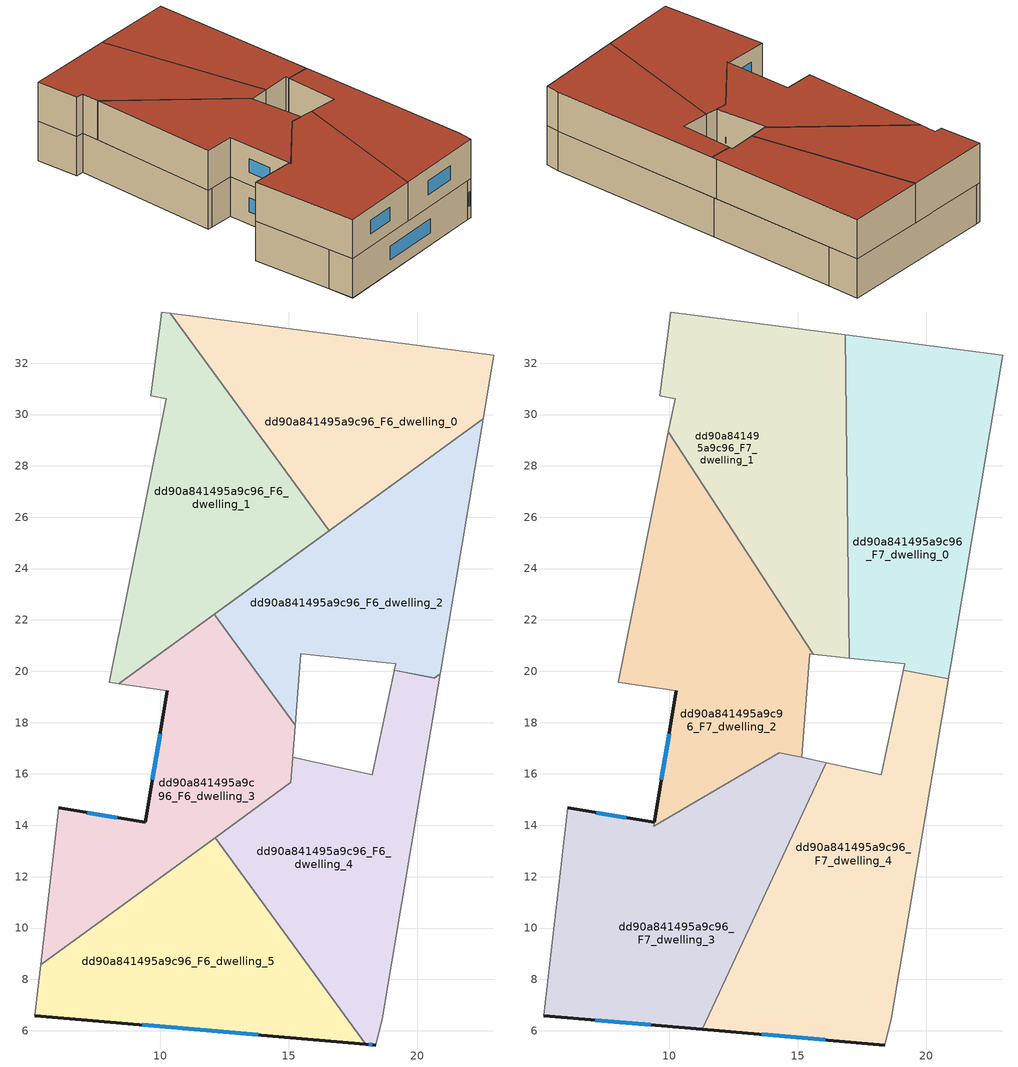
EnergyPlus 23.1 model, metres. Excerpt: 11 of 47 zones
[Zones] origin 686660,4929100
dd90a841495a9c96_F6_dwelling_0
 floor to dd90a841495a9c96_F5_dwelling_0 (EU_floor_Construction): 22.98,32.3 22.57,29.84 16.57,25.47 10.4,33.95 z18
 wall adiabatic (EU_wall_Construction): 16.57,25.47 22.57,29.84 22.98,32.3 10.4,33.95 z18:21
 wall to dd90a841495a9c96_F6_dwelling_1 (EU_wall_Construction): 10.39,33.95 16.57,25.47 z18:21
dd90a841495a9c96_F6_dwelling_1
 floor to dd90a841495a9c96_F5_dwelling_1 (EU_floor_Construction): 10.4,33.95 16.57,25.47 8.39,19.51 8,19.56 10.23,30.62 9.62,30.74 10.05,33.99 z18
 wall adiabatic (EU_wall_Construction): 10.4,33.95 10.06,33.99 9.62,30.74 10.23,30.62 8.01,19.56 8.39,19.51 16.57,25.47 z18:21
dd90a841495a9c96_F6_dwelling_2
 floor to dd90a841495a9c96_F5_dwelling_2 (EU_floor_Construction): 22.57,29.84 20.91,19.91 20.67,19.74 19.11,20.04 19.17,20.29 15.47,20.67 15.25,17.9 12.11,22.21 z18
 wall adiabatic (EU_wall_Construction): 15.26,17.9 15.47,20.67 19.17,20.29 19.11,20.04 20.67,19.74 20.91,19.91 22.57,29.84 12.11,22.21 z18:21
 wall to dd90a841495a9c96_F6_dwelling_3 (EU_wall_Construction): 12.11,22.21 15.26,17.9 z18:21
dd90a841495a9c96_F6_dwelling_3
 floor to dd90a841495a9c96_F5_dwelling_3 (EU_floor_Construction): 12.11,22.21 15.25,17.9 15.08,15.66 5.34,8.57 6.05,14.68 9.42,14.11 10.27,19.23 8.39,19.51 z18
 wall outside (EU_wall_Construction): 10.28,19.23 9.42,14.11 6.06,14.68 z18:21
 wall adiabatic (EU_wall_Construction): 15.08,15.66 15.26,17.9 / 6.06,14.68 5.34,8.57 / 12.11,22.21 8.39,19.51 10.28,19.23 z18:21
 wall to dd90a841495a9c96_F6_dwelling_5 (EU_wall_Construction): 5.34,8.57 12.14,13.52 z18:21
 wall to dd90a841495a9c96_F6_dwelling_4 (EU_wall_Construction): 12.14,13.52 15.07,15.65 z18:21
 window (EU_Window_Construction): 8.32,14.3 7.15,14.5 / 10,17.57 9.69,15.78 z18.98:20.02
 roof outside (EU_roof_Construction): 9.42,14.11 10.27,19.23 9.42,14.12 9.4,13.97 z21
dd90a841495a9c96_F6_dwelling_4
 floor to dd90a841495a9c96_F5_dwelling_4 (EU_floor_Construction): 20.91,19.91 18.65,6.47 18.38,5.44 18.01,5.48 12.14,13.52 15.07,15.65 15.15,16.64 18.25,15.97 19.11,20.03 20.68,19.74 z18
 wall outside (EU_wall_Construction): 18.01,5.48 18.38,5.44 z18:21
 wall adiabatic (EU_wall_Construction): 19.11,20.03 18.26,15.97 15.16,16.64 15.08,15.66 / 18.38,5.44 18.65,6.47 20.91,19.91 20.68,19.74 19.11,20.04 z18:21
 wall to dd90a841495a9c96_F6_dwelling_5 (EU_wall_Construction): 12.14,13.52 18.01,5.48 z18:21
 window (EU_Window_Construction): 18.13,5.47 18.26,5.45 z18.98:20.02
dd90a841495a9c96_F6_dwelling_5
 floor to dd90a841495a9c96_F5_dwelling_5 (EU_floor_Construction): 12.14,13.52 18.01,5.48 5.11,6.58 5.34,8.57 z18
 wall outside (EU_wall_Construction): 5.11,6.58 18.01,5.48 z18:21
 wall adiabatic (EU_wall_Construction): 5.34,8.57 5.11,6.58 z18:21
 window (EU_Window_Construction): 9.31,6.22 13.81,5.84 z18.98:20.02
dd90a841495a9c96_F7_dwelling_0
 floor to dd90a841495a9c96_F6_dwelling_0 (EU_floor_Construction): 22.98,32.3 22.57,29.84 16.95,25.74 16.85,33.11 z21
 floor to dd90a841495a9c96_F6_dwelling_2 (EU_floor_Construction): 22.57,29.84 20.9,19.9 20.67,19.74 19.11,20.04 19.17,20.29 17.02,20.52 16.95,25.74 z21
 floor to dd90a841495a9c96_F6_dwelling_4 (EU_floor_Construction): 20.9,19.9 20.87,19.7 20.68,19.74 z21
 wall adiabatic (EU_wall_Construction): 20.87,19.7 20.94,20.11 / 20.94,20.12 22.98,32.3 16.85,33.11 17.02,20.51 19.17,20.29 19.11,20.04 z21:24
 wall to dd90a841495a9c96_F7_dwelling_4 (EU_wall_Construction): 19.11,20.04 20.87,19.7 z21:24
 roof outside (EU_roof_Construction): 20.87,19.7 22.98,32.3 16.85,33.11 17.02,20.51 19.17,20.29 19.11,20.04 z24
dd90a841495a9c96_F7_dwelling_1
 floor to dd90a841495a9c96_F6_dwelling_0 (EU_floor_Construction): 16.85,33.11 16.95,25.74 16.57,25.47 10.4,33.95 z21
 floor to dd90a841495a9c96_F6_dwelling_1 (EU_floor_Construction): 10.39,33.95 16.57,25.47 13.79,23.44 9.97,29.32 10.23,30.62 9.62,30.74 z21; 10.39,33.95 9.62,30.74 10.06,33.99 z21
 floor to dd90a841495a9c96_F6_dwelling_2 (EU_floor_Construction): 16.95,25.74 16.99,22.49 15.6,20.66 13.79,23.44 z21; 16.99,22.49 17.02,20.52 15.6,20.66 z21
 wall adiabatic (EU_wall_Construction): 15.6,20.66 17.02,20.51 16.85,33.11 10.06,33.99 9.62,30.74 10.23,30.62 9.96,29.32 z21:24
 wall to dd90a841495a9c96_F7_dwelling_2 (EU_wall_Construction): 9.96,29.32 15.6,20.66 z21:24
 roof outside (EU_roof_Construction): 17.02,20.51 16.85,33.11 10.06,33.99 9.62,30.74 10.23,30.62 9.96,29.32 15.6,20.66 z24
dd90a841495a9c96_F7_dwelling_2
 floor to dd90a841495a9c96_F6_dwelling_2 (EU_floor_Construction): 13.79,23.44 15.6,20.66 15.47,20.67 15.25,17.9 12.11,22.21 z21
 floor to dd90a841495a9c96_F6_dwelling_1 (EU_floor_Construction): 9.97,29.32 13.79,23.44 8.39,19.51 8,19.56 z21
 floor to dd90a841495a9c96_F6_dwelling_3 (EU_floor_Construction): 12.11,22.21 15.25,17.9 15.15,16.64 14.28,16.83 9.4,13.97 9.42,14.11 10.27,19.23 8.39,19.51 z21
 wall outside (EU_wall_Construction): 10.28,19.23 9.42,14.12 z21:24
 wall adiabatic (EU_wall_Construction): 9.96,29.32 8.01,19.56 10.28,19.23 / 15.16,16.64 15.47,20.67 15.6,20.66 z21:24
 wall to dd90a841495a9c96_F7_dwelling_3 (EU_wall_Construction): 9.42,14.11 9.4,13.97 14.28,16.83 15.15,16.64 z21:24
 window (EU_Window_Construction): 10,17.57 9.7,15.78 z21.98:23.02
 roof outside (EU_roof_Construction): 15.15,16.64 15.47,20.67 15.6,20.66 9.96,29.32 8,19.56 10.27,19.23 9.42,14.12 9.4,13.97 14.28,16.83 z24
dd90a841495a9c96_F7_dwelling_3
 floor to dd90a841495a9c96_F6_dwelling_4 (EU_floor_Construction): 16.11,16.44 13.74,11.33 12.14,13.52 15.07,15.65 15.15,16.64 z21
 floor to dd90a841495a9c96_F6_dwelling_3 (EU_floor_Construction): 15.15,16.64 15.08,15.66 5.35,8.57 6.05,14.68 9.42,14.11 9.4,13.97 14.28,16.83 z21
 floor to dd90a841495a9c96_F6_dwelling_5 (EU_floor_Construction): 12.14,13.52 13.74,11.33 11.29,6.05 5.11,6.58 5.35,8.57 z21
 wall outside (EU_wall_Construction): 5.11,6.58 11.29,6.05 / 9.42,14.11 6.06,14.68 z21:24
 wall adiabatic (EU_wall_Construction): 16.11,16.44 15.16,16.64 / 6.06,14.68 5.11,6.58 z21:24
 wall to dd90a841495a9c96_F7_dwelling_4 (EU_wall_Construction): 11.29,6.05 16.11,16.44 z21:24
 window (EU_Window_Construction): 7.12,6.41 9.28,6.23 / 8.32,14.3 7.15,14.5 z21.98:23.02
 roof outside (EU_roof_Construction): 11.29,6.05 16.11,16.44 14.28,16.83 9.4,13.97 9.42,14.12 6.05,14.68 5.11,6.58 z24
dd90a841495a9c96_F7_dwelling_4
 floor to dd90a841495a9c96_F6_dwelling_4 (EU_floor_Construction): 20.9,19.9 18.65,6.47 18.17,5.72 13.78,11.41 16.11,16.44 18.25,15.97 19.11,20.03 20.68,19.74 20.87,19.7 z21; 13.78,11.41 18.17,5.72 18.01,5.48 13.74,11.33 z21; 18.65,6.47 18.38,5.44 18.17,5.72 z21; 18.17,5.72 18.38,5.44 18.01,5.48 z21
 floor to dd90a841495a9c96_F6_dwelling_5 (EU_floor_Construction): 13.74,11.33 18.01,5.48 11.29,6.05 z21
 wall outside (EU_wall_Construction): 11.29,6.05 18.38,5.44 z21:24
 wall adiabatic (EU_wall_Construction): 19.11,20.03 18.26,15.97 16.11,16.44 / 20.94,20.12 20.87,19.7 / 18.38,5.44 18.65,6.47 20.94,20.11 z21:24
 window (EU_Window_Construction): 13.6,5.86 16.08,5.64 z21.98:23.02
 roof outside (EU_roof_Construction): 18.65,6.47 20.94,20.11 20.87,19.7 19.11,20.04 18.26,15.97 16.11,16.44 11.29,6.05 18.38,5.44 z24
[Building]
EU S2 Campaign: North Axis=0; Terrain=City; Solar Distribution=FullExterior
[Site:Location]
Bologna: Latitude=44.5; Longitude=11.25; Time Zone=1; Elevation=37
[SizingPeriod:WeatherFileDays]
AnnualSizingPeriod: Begin Month=1; Begin Day of Month=1; End Month=12; End Day of Month=31; Day of Week for Start Day=Monday; Use Weather File Daylight Saving Period=No; Use Weather File Rain and Snow Indicators=No
[MATERIAL]
EU_InternalMass_Material: Roughness=MediumRough; Thickness=0.1; Conductivity=1; Density=1800; Specific Heat=900; Thermal Absorptance=0.9; Solar Absorptance=0.7; Visible Absorptance=0.7
[MATERIAL:NOMASS] Roughness=MediumRough; Thermal Absorptance=0.9; Solar Absorptance=0.7; Visible Absorptance=0.7
Name | Thermal Resistance
EU_wall_NoMass | 0.905828
EU_roof_NoMass | 0.37593
EU_floor_NoMass | 0.67114
[WINDOWMATERIAL:SIMPLEGLAZINGSYSTEM]
EU_Window_SimpleGlazing: UFactor=4.52486; Solar Heat Gain Coefficient=0.85; Visible Transmittance=0.85
[CONSTRUCTION]
EU_wall_Construction: EU_wall_NoMass
EU_roof_Construction: EU_roof_NoMass
EU_floor_Construction: EU_floor_NoMass
EU_Window_Construction: EU_Window_SimpleGlazing
EU_InternalMass_Construction: EU_InternalMass_Material
[ZONE] Type=1; Multiplier=1; Ceiling Height=autocalculate; Floor Area=autocalculate; Part of Total Floor Area=Yes
Name | Volume
dd90a841495a9c96_F6_dwelling_0 | 164.323
dd90a841495a9c96_F7_dwelling_0 | 190.4
dd90a841495a9c96_F6_dwelling_1 | 164.311
dd90a841495a9c96_F7_dwelling_1 | 197.159
dd90a841495a9c96_F6_dwelling_2 | 160.137
dd90a841495a9c96_F7_dwelling_2 | 182.674
dd90a841495a9c96_F6_dwelling_3 | 162.842
dd90a841495a9c96_F7_dwelling_3 | 211.619
dd90a841495a9c96_F6_dwelling_4 | 169.923
dd90a841495a9c96_F7_dwelling_4 | 203.779
dd90a841495a9c96_F6_dwelling_5 | 164.29
[INTERNALMASS] Construction=EU_InternalMass_Construction
Name | Zone or ZoneList | Surface Area
dd90a841495a9c96_F6_dwelling_0_EU_InternalMass | dd90a841495a9c96_F6_dwelling_0 | 54.7736
dd90a841495a9c96_F6_dwelling_1_EU_InternalMass | dd90a841495a9c96_F6_dwelling_1 | 54.7673
dd90a841495a9c96_F6_dwelling_2_EU_InternalMass | dd90a841495a9c96_F6_dwelling_2 | 53.383
dd90a841495a9c96_F6_dwelling_3_EU_InternalMass | dd90a841495a9c96_F6_dwelling_3 | 54.2812
dd90a841495a9c96_F6_dwelling_4_EU_InternalMass | dd90a841495a9c96_F6_dwelling_4 | 56.6425
dd90a841495a9c96_F6_dwelling_5_EU_InternalMass | dd90a841495a9c96_F6_dwelling_5 | 54.7649
dd90a841495a9c96_F7_dwelling_0_EU_InternalMass | dd90a841495a9c96_F7_dwelling_0 | 63.493
dd90a841495a9c96_F7_dwelling_1_EU_InternalMass | dd90a841495a9c96_F7_dwelling_1 | 65.7249
dd90a841495a9c96_F7_dwelling_2_EU_InternalMass | dd90a841495a9c96_F7_dwelling_2 | 60.9092
dd90a841495a9c96_F7_dwelling_3_EU_InternalMass | dd90a841495a9c96_F7_dwelling_3 | 70.5403
dd90a841495a9c96_F7_dwelling_4_EU_InternalMass | dd90a841495a9c96_F7_dwelling_4 | 67.9537
[OTHEREQUIPMENT] Fuel Type=Electricity; Design Level Calculation Method=Watts/Area; Power per Zone Floor Area=1; Fraction Latent=0; Fraction Radiant=0; Fraction Lost=0; Carbon Dioxide Generation Rate=0; EndUse Subcategory=EU_Step8_InternalGains
Name | Zone or ZoneList or Space or SpaceList | Schedule
EU_Step8_InternalGain_dd90a841495a9c96_F6_dwelling_0_f000 | dd90a841495a9c96_F6_dwelling_0 | EU_Step8_GainSchedule_dd90a841495a9c96_F6_dwelling_0_f000
EU_Step8_InternalGain_dd90a841495a9c96_F6_dwelling_1_f000 | dd90a841495a9c96_F6_dwelling_1 | EU_Step8_GainSchedule_dd90a841495a9c96_F6_dwelling_1_f000
EU_Step8_InternalGain_dd90a841495a9c96_F6_dwelling_2_f000 | dd90a841495a9c96_F6_dwelling_2 | EU_Step8_GainSchedule_dd90a841495a9c96_F6_dwelling_2_f000
EU_Step8_InternalGain_dd90a841495a9c96_F6_dwelling_3_f000 | dd90a841495a9c96_F6_dwelling_3 | EU_Step8_GainSchedule_dd90a841495a9c96_F6_dwelling_3_f000
EU_Step8_InternalGain_dd90a841495a9c96_F6_dwelling_4_f000 | dd90a841495a9c96_F6_dwelling_4 | EU_Step8_GainSchedule_dd90a841495a9c96_F6_dwelling_4_f000
EU_Step8_InternalGain_dd90a841495a9c96_F6_dwelling_5_f000 | dd90a841495a9c96_F6_dwelling_5 | EU_Step8_GainSchedule_dd90a841495a9c96_F6_dwelling_5_f000
EU_Step8_InternalGain_dd90a841495a9c96_F7_dwelling_0_f000 | dd90a841495a9c96_F7_dwelling_0 | EU_Step8_GainSchedule_dd90a841495a9c96_F7_dwelling_0_f000
EU_Step8_InternalGain_dd90a841495a9c96_F7_dwelling_1_f000 | dd90a841495a9c96_F7_dwelling_1 | EU_Step8_GainSchedule_dd90a841495a9c96_F7_dwelling_1_f000
EU_Step8_InternalGain_dd90a841495a9c96_F7_dwelling_2_f000 | dd90a841495a9c96_F7_dwelling_2 | EU_Step8_GainSchedule_dd90a841495a9c96_F7_dwelling_2_f000
EU_Step8_InternalGain_dd90a841495a9c96_F7_dwelling_3_f000 | dd90a841495a9c96_F7_dwelling_3 | EU_Step8_GainSchedule_dd90a841495a9c96_F7_dwelling_3_f000
EU_Step8_InternalGain_dd90a841495a9c96_F7_dwelling_4_f000 | dd90a841495a9c96_F7_dwelling_4 | EU_Step8_GainSchedule_dd90a841495a9c96_F7_dwelling_4_f000
[ZONEVENTILATION:DESIGNFLOWRATE] Schedule=EU_AlwaysOn; Design Flow Rate Calculation Method=AirChanges/Hour; Air Changes per Hour=0.73129; Ventilation Type=Natural; Fan Pressure Rise=0; Fan Total Efficiency=1; Constant Term Coefficient=1; Temperature Term Coefficient=0; Velocity Term Coefficient=0; Velocity Squared Term Coefficient=0; Minimum Indoor Temperature=-100; Maximum Indoor Temperature=100; Delta Temperature=-100; Minimum Outdoor Temperature=-100; Maximum Outdoor Temperature=100; Maximum Wind Speed=40
Name | Zone or ZoneList or Space or SpaceList
EU_ConstantAir_dd90a841495a9c96_F6_dwelling_0 | dd90a841495a9c96_F6_dwelling_0
EU_ConstantAir_dd90a841495a9c96_F6_dwelling_1 | dd90a841495a9c96_F6_dwelling_1
EU_ConstantAir_dd90a841495a9c96_F6_dwelling_2 | dd90a841495a9c96_F6_dwelling_2
EU_ConstantAir_dd90a841495a9c96_F6_dwelling_3 | dd90a841495a9c96_F6_dwelling_3
EU_ConstantAir_dd90a841495a9c96_F6_dwelling_4 | dd90a841495a9c96_F6_dwelling_4
EU_ConstantAir_dd90a841495a9c96_F6_dwelling_5 | dd90a841495a9c96_F6_dwelling_5
EU_ConstantAir_dd90a841495a9c96_F7_dwelling_0 | dd90a841495a9c96_F7_dwelling_0
EU_ConstantAir_dd90a841495a9c96_F7_dwelling_1 | dd90a841495a9c96_F7_dwelling_1
EU_ConstantAir_dd90a841495a9c96_F7_dwelling_2 | dd90a841495a9c96_F7_dwelling_2
EU_ConstantAir_dd90a841495a9c96_F7_dwelling_3 | dd90a841495a9c96_F7_dwelling_3
EU_ConstantAir_dd90a841495a9c96_F7_dwelling_4 | dd90a841495a9c96_F7_dwelling_4
[HVACTEMPLATE:THERMOSTAT] Constant Heating Setpoint=20; Constant Cooling Setpoint=50
EU_HeatOnly_dd90a841495a9c96_F0_dwelling_0; EU_HeatOnly_dd90a841495a9c96_F0_dwelling_1; EU_HeatOnly_dd90a841495a9c96_F0_dwelling_2; EU_HeatOnly_dd90a841495a9c96_F0_dwelling_3; EU_HeatOnly_dd90a841495a9c96_F0_dwelling_4; EU_HeatOnly_dd90a841495a9c96_F0_dwelling_5; EU_HeatOnly_dd90a841495a9c96_F1_dwelling_0; EU_HeatOnly_dd90a841495a9c96_F1_dwelling_1; EU_HeatOnly_dd90a841495a9c96_F1_dwelling_2; EU_HeatOnly_dd90a841495a9c96_F1_dwelling_3; EU_HeatOnly_dd90a841495a9c96_F1_dwelling_4; EU_HeatOnly_dd90a841495a9c96_F1_dwelling_5; EU_HeatOnly_dd90a841495a9c96_F2_dwelling_0; EU_HeatOnly_dd90a841495a9c96_F2_dwelling_1; EU_HeatOnly_dd90a841495a9c96_F2_dwelling_2; EU_HeatOnly_dd90a841495a9c96_F2_dwelling_3; EU_HeatOnly_dd90a841495a9c96_F2_dwelling_4; EU_HeatOnly_dd90a841495a9c96_F2_dwelling_5; EU_HeatOnly_dd90a841495a9c96_F3_dwelling_0; EU_HeatOnly_dd90a841495a9c96_F3_dwelling_1; EU_HeatOnly_dd90a841495a9c96_F3_dwelling_2; EU_HeatOnly_dd90a841495a9c96_F3_dwelling_3; EU_HeatOnly_dd90a841495a9c96_F3_dwelling_4; EU_HeatOnly_dd90a841495a9c96_F3_dwelling_5; EU_HeatOnly_dd90a841495a9c96_F4_dwelling_0; EU_HeatOnly_dd90a841495a9c96_F4_dwelling_1; EU_HeatOnly_dd90a841495a9c96_F4_dwelling_2; EU_HeatOnly_dd90a841495a9c96_F4_dwelling_3; EU_HeatOnly_dd90a841495a9c96_F4_dwelling_4; EU_HeatOnly_dd90a841495a9c96_F4_dwelling_5; EU_HeatOnly_dd90a841495a9c96_F5_dwelling_0; EU_HeatOnly_dd90a841495a9c96_F5_dwelling_1; EU_HeatOnly_dd90a841495a9c96_F5_dwelling_2; EU_HeatOnly_dd90a841495a9c96_F5_dwelling_3; EU_HeatOnly_dd90a841495a9c96_F5_dwelling_4; EU_HeatOnly_dd90a841495a9c96_F5_dwelling_5; EU_HeatOnly_dd90a841495a9c96_F6_dwelling_0; EU_HeatOnly_dd90a841495a9c96_F6_dwelling_1; EU_HeatOnly_dd90a841495a9c96_F6_dwelling_2; EU_HeatOnly_dd90a841495a9c96_F6_dwelling_3; EU_HeatOnly_dd90a841495a9c96_F6_dwelling_4; EU_HeatOnly_dd90a841495a9c96_F6_dwelling_5; EU_HeatOnly_dd90a841495a9c96_F7_dwelling_0; EU_HeatOnly_dd90a841495a9c96_F7_dwelling_1; EU_HeatOnly_dd90a841495a9c96_F7_dwelling_2; EU_HeatOnly_dd90a841495a9c96_F7_dwelling_3; EU_HeatOnly_dd90a841495a9c96_F7_dwelling_4
[HVACTEMPLATE:ZONE:IDEALLOADSAIRSYSTEM] System Availability Schedule=EU_AlwaysOn; Maximum Heating Supply Air Temperature=50; Minimum Cooling Supply Air Temperature=13; Maximum Heating Supply Air Humidity Ratio=0.0156; Minimum Cooling Supply Air Humidity Ratio=0.0077; Heating Limit=NoLimit; Cooling Limit=NoLimit; Heating Availability Schedule=EU_AlwaysOn; Cooling Availability Schedule=EU_CoolingOff; Dehumidification Control Type=ConstantSensibleHeatRatio; Cooling Sensible Heat Ratio=0.7; Dehumidification Setpoint=60; Humidification Control Type=None; Humidification Setpoint=30; Outdoor Air Method=None; Outdoor Air Flow Rate per Person=0.00944; Outdoor Air Flow Rate per Zone Floor Area=0; Outdoor Air Flow Rate per Zone=0; Demand Controlled Ventilation Type=None; Outdoor Air Economizer Type=NoEconomizer; Heat Recovery Type=None; Sensible Heat Recovery Effectiveness=0.7; Latent Heat Recovery Effectiveness=0.65
Name | Template Thermostat
dd90a841495a9c96_F6_dwelling_0 | EU_HeatOnly_dd90a841495a9c96_F6_dwelling_0
dd90a841495a9c96_F6_dwelling_1 | EU_HeatOnly_dd90a841495a9c96_F6_dwelling_1
dd90a841495a9c96_F6_dwelling_2 | EU_HeatOnly_dd90a841495a9c96_F6_dwelling_2
dd90a841495a9c96_F6_dwelling_3 | EU_HeatOnly_dd90a841495a9c96_F6_dwelling_3
dd90a841495a9c96_F6_dwelling_4 | EU_HeatOnly_dd90a841495a9c96_F6_dwelling_4
dd90a841495a9c96_F6_dwelling_5 | EU_HeatOnly_dd90a841495a9c96_F6_dwelling_5
dd90a841495a9c96_F7_dwelling_0 | EU_HeatOnly_dd90a841495a9c96_F7_dwelling_0
dd90a841495a9c96_F7_dwelling_1 | EU_HeatOnly_dd90a841495a9c96_F7_dwelling_1
dd90a841495a9c96_F7_dwelling_2 | EU_HeatOnly_dd90a841495a9c96_F7_dwelling_2
dd90a841495a9c96_F7_dwelling_3 | EU_HeatOnly_dd90a841495a9c96_F7_dwelling_3
dd90a841495a9c96_F7_dwelling_4 | EU_HeatOnly_dd90a841495a9c96_F7_dwelling_4
[SIZING:ZONE] Zone Cooling Design Supply Air Temperature Input Method=SupplyAirTemperature; Zone Cooling Design Supply Air Temperature=13; Zone Heating Design Supply Air Temperature Input Method=SupplyAirTemperature; Zone Heating Design Supply Air Temperature=50; Zone Cooling Design Supply Air Humidity Ratio=0.008; Zone Heating Design Supply Air Humidity Ratio=0.008; Cooling Design Air Flow Method=DesignDay; Cooling Design Air Flow Rate=0; Cooling Minimum Air Flow per Zone Floor Area=0.000762; Cooling Minimum Air Flow=0; Cooling Minimum Air Flow Fraction=0.2; Heating Design Air Flow Method=DesignDay; Heating Design Air Flow Rate=0; Heating Maximum Air Flow per Zone Floor Area=0.002032; Heating Maximum Air Flow=0.141576; Heating Maximum Air Flow Fraction=0.3; Account for Dedicated Outdoor Air System=No; Dedicated Outdoor Air System Control Strategy=NeutralSupplyAir; Dedicated Outdoor Air Low Setpoint Temperature for Design=autosize; Dedicated Outdoor Air High Setpoint Temperature for Design=autosize; Zone Load Sizing Method=Sensible Load Only No Latent Load; Zone Latent Cooling Design Supply Air Humidity Ratio Input Method=HumidityRatioDifference; Zone Cooling Design Supply Air Humidity Ratio Difference=0.005; Zone Latent Heating Design Supply Air Humidity Ratio Input Method=HumidityRatioDifference; Zone Humidification Design Supply Air Humidity Ratio Difference=0.005
dd90a841495a9c96_F6_dwelling_0; dd90a841495a9c96_F6_dwelling_1; dd90a841495a9c96_F6_dwelling_2; dd90a841495a9c96_F6_dwelling_3; dd90a841495a9c96_F6_dwelling_4; dd90a841495a9c96_F6_dwelling_5; dd90a841495a9c96_F7_dwelling_0; dd90a841495a9c96_F7_dwelling_1; dd90a841495a9c96_F7_dwelling_2; dd90a841495a9c96_F7_dwelling_3; dd90a841495a9c96_F7_dwelling_4
[SCHEDULE:CONSTANT]
Name | Hourly Value
EU_AlwaysOn | 1
EU_CoolingOff | 0
[SCHEDULE:FILE] Column Number=1; Rows to Skip at Top=0; Number of Hours of Data=8760; Column Separator=Comma; Interpolate to Timestep=No; Minutes per Item=60; Adjust Schedule for Daylight Savings=Yes
Name | File
EU_Step8_GainSchedule_dd90a841495a9c96_F6_dwelling_0_f000 | ../../schedules/dd90a841495a9c96/dd90a841495a9c96_F6_dwelling_0_f000_gain.csv
EU_Step8_GainSchedule_dd90a841495a9c96_F6_dwelling_1_f000 | ../../schedules/dd90a841495a9c96/dd90a841495a9c96_F6_dwelling_1_f000_gain.csv
EU_Step8_GainSchedule_dd90a841495a9c96_F6_dwelling_2_f000 | ../../schedules/dd90a841495a9c96/dd90a841495a9c96_F6_dwelling_2_f000_gain.csv
EU_Step8_GainSchedule_dd90a841495a9c96_F6_dwelling_3_f000 | ../../schedules/dd90a841495a9c96/dd90a841495a9c96_F6_dwelling_3_f000_gain.csv
EU_Step8_GainSchedule_dd90a841495a9c96_F6_dwelling_4_f000 | ../../schedules/dd90a841495a9c96/dd90a841495a9c96_F6_dwelling_4_f000_gain.csv
EU_Step8_GainSchedule_dd90a841495a9c96_F6_dwelling_5_f000 | ../../schedules/dd90a841495a9c96/dd90a841495a9c96_F6_dwelling_5_f000_gain.csv
EU_Step8_GainSchedule_dd90a841495a9c96_F7_dwelling_0_f000 | ../../schedules/dd90a841495a9c96/dd90a841495a9c96_F7_dwelling_0_f000_gain.csv
EU_Step8_GainSchedule_dd90a841495a9c96_F7_dwelling_1_f000 | ../../schedules/dd90a841495a9c96/dd90a841495a9c96_F7_dwelling_1_f000_gain.csv
EU_Step8_GainSchedule_dd90a841495a9c96_F7_dwelling_2_f000 | ../../schedules/dd90a841495a9c96/dd90a841495a9c96_F7_dwelling_2_f000_gain.csv
EU_Step8_GainSchedule_dd90a841495a9c96_F7_dwelling_3_f000 | ../../schedules/dd90a841495a9c96/dd90a841495a9c96_F7_dwelling_3_f000_gain.csv
EU_Step8_GainSchedule_dd90a841495a9c96_F7_dwelling_4_f000 | ../../schedules/dd90a841495a9c96/dd90a841495a9c96_F7_dwelling_4_f000_gain.csv
